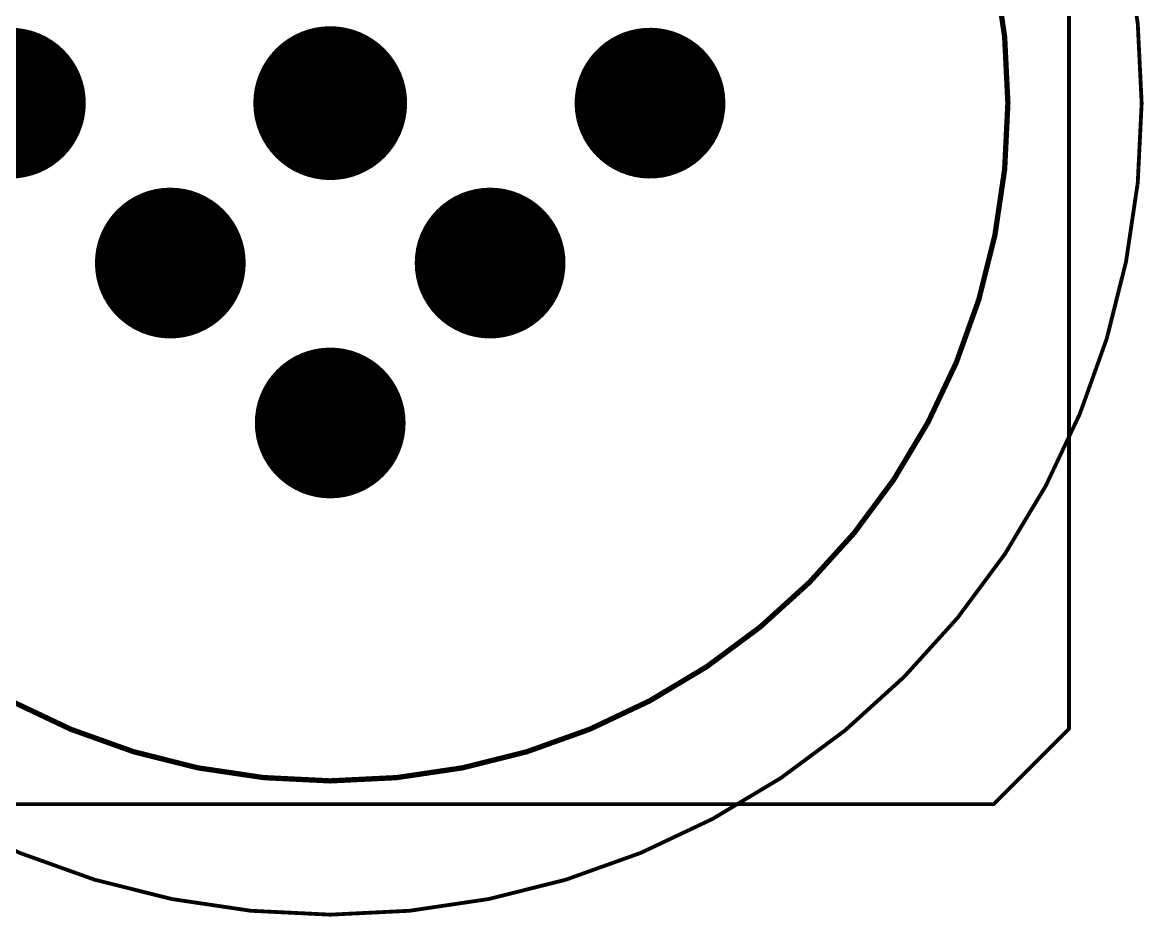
# Model space of a CAD drawing. Header units: millimetres. Extents: x -4 to 213, y -4 to 210.
# Drawn here: x 116 to 190.4, y 17.9 to 77.3 of the extents above; entities that cross this region are included whole.
import ezdxf

# ---------------------------------------------------------------- set-up
doc = ezdxf.new("R2010")
doc.units = ezdxf.units.MM
for name, color, linetype in [('BottomLayer', 5, 'Continuous'), ('BottomSolder', 6, 'Continuous'), ('Mechanical1', 6, 'Continuous'), ('Mechanical13', 56, 'Continuous'), ('Mechanical15', 56, 'Continuous'), ('MultiLayer', 9, 'Continuous'), ('PadHoleLayer', 156, 'Continuous'), ('TopLayer', 1, 'Continuous'), ('TopOverlay', 2, 'Continuous'), ('TopSolder', 216, 'Continuous')]:
    doc.layers.add(name, color=color, linetype=linetype)

# ---------------------------------------------------------------- blocks, each defined once
blk = doc.blocks.new('DROSS__900_450_UH__R100230_041_000_16')
at = {"layer": 'BottomLayer', "const_width": 5.00000016}
blk.add_lwpolyline([(-2.50000008, 0, 1), (2.50000008, 0, 1)], format="xyb", close=True, dxfattribs=at)
at = {"layer": 'BottomSolder'}
for points, const_width in [([(-2.55080008, 0, 1), (2.55080008, 0, 1)], 5.101600159999999), ([(-15.05080302, 0, 1), (-14.94920302, 0, 1)], 0.1016), ([(-15.05080048, -15.00000048, 1), (-14.94920048, -15.00000048, 1)], 0.1016), ([(-0.0508, -15.00000302, 1), (0.0508, -15.00000302, 1)], 0.1016), ([(14.94920048, -15.00000048, 1), (15.05080048, -15.00000048, 1)], 0.1016)]:
    blk.add_lwpolyline(points, format="xyb", close=True, dxfattribs=dict(at, const_width=const_width))
at = {"layer": 'Mechanical13', "const_width": 0.254}
blk.add_lwpolyline([(44.90400722, 0, 1), (-44.90400722, 0, 1)], format="xyb", close=True, dxfattribs=at)
at = {"layer": 'Mechanical15', "const_width": 0.254}
blk.add_lwpolyline([(53.82509427999999, 0, 1), (-53.82509427999999, 0, 1)], format="xyb", close=True, dxfattribs=at)
at = {"layer": 'MultiLayer', "const_width": 5.00000016}
blk.add_lwpolyline([(-2.50000008, 0, 1), (2.50000008, 0, 1)], format="xyb", close=True, dxfattribs=at)
at = {"layer": 'PadHoleLayer'}
for points, const_width in [([(-17.50000056, 15.00000048, 1), (-12.5000004, 15.00000048, 1)], 5.00000016), ([(-17.5000031, 0, 1), (-12.50000294, 0, 1)], 5.00000016), ([(-1.99999854, 0, 1), (1.99999854, 0, 1)], 3.99999962), ([(-17.50000056, -15.00000048, 1), (-12.5000004, -15.00000048, 1)], 5.00000016), ([(-2.50000008, -15.00000302, 1), (2.50000008, -15.00000302, 1)], 5.00000016), ([(12.5000004, -15.00000048, 1), (17.50000056, -15.00000048, 1)], 5.00000016)]:
    blk.add_lwpolyline(points, format="xyb", close=True, dxfattribs=dict(at, const_width=const_width))
at = {"layer": 'TopLayer', "const_width": 5.00000016}
blk.add_lwpolyline([(-2.50000008, 0, 1), (2.50000008, 0, 1)], format="xyb", close=True, dxfattribs=at)
at = {"layer": 'TopOverlay', "const_width": 0.254}
blk.add_lwpolyline([(44.99999889999999, 0, 1), (-44.99999889999999, 0, 1)], format="xyb", close=True, dxfattribs=at)
at = {"layer": 'TopSolder'}
for points, const_width in [([(-2.55080008, 0, 1), (2.55080008, 0, 1)], 5.101600159999999), ([(-15.05080302, 0, 1), (-14.94920302, 0, 1)], 0.1016), ([(-15.05080048, -15.00000048, 1), (-14.94920048, -15.00000048, 1)], 0.1016), ([(-0.0508, -15.00000302, 1), (0.0508, -15.00000302, 1)], 0.1016), ([(14.94920048, -15.00000048, 1), (15.05080048, -15.00000048, 1)], 0.1016)]:
    blk.add_lwpolyline(points, format="xyb", close=True, dxfattribs=dict(at, const_width=const_width))

msp = doc.modelspace()

# ---------------------------------------------------------------- linework, layer by layer
at = {"layer": 'Mechanical1', "const_width": 0.254}
for points in [[(185.40000004, 30.4000027), (185.40000004, 178.3999988)], [(180.39999988, 25.4), (185.40000004, 30.4000027)], [(27.40000108, 25.4), (180.39999988, 25.4)]]:
    msp.add_lwpolyline(points, dxfattribs=at)
at = {"layer": 'Mechanical1', "const_width": 0.127}
for points in [[(185.33650004, 30.4000027, 1), (185.46350004, 30.4000027, 1)], [(185.33650004, 30.4000027, 1), (185.46350004, 30.4000027, 1)], [(180.33649988, 25.4, 1), (180.46349988, 25.4, 1)], [(180.33649988, 25.4, 1), (180.46349988, 25.4, 1)]]:
    msp.add_lwpolyline(points, format="xyb", close=True, dxfattribs=at)

# ---------------------------------------------------------------- block references
at = {"rotation": 45}
msp.add_blockref('DROSS__900_450_UH__R100230_041_000_16', (136.39999898, 71.90000098), dxfattribs=at)

doc.saveas('drawing.dxf')
